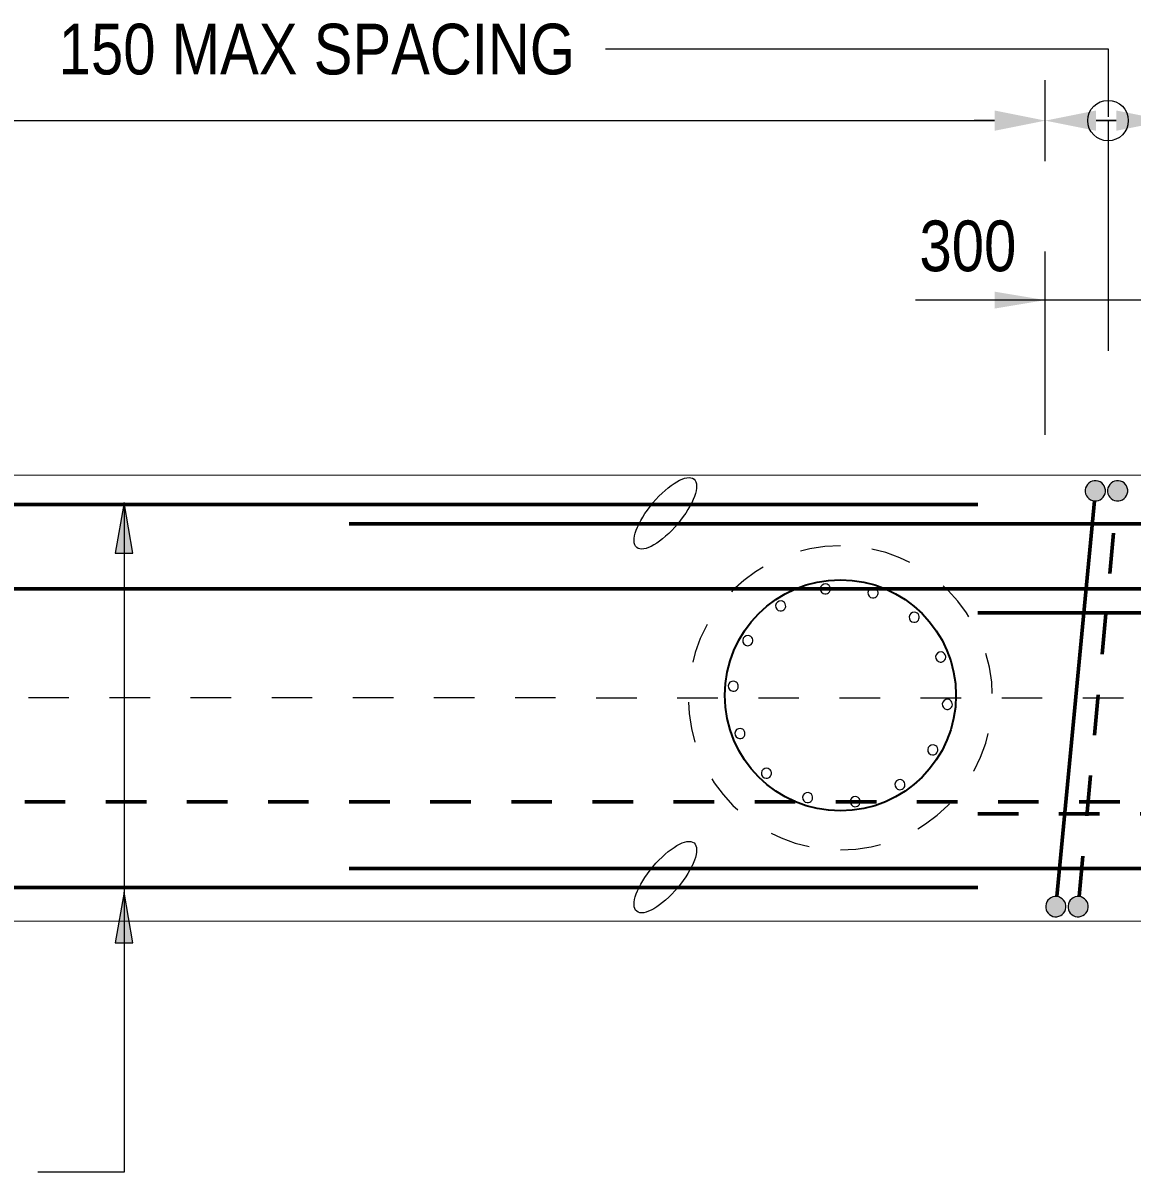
# Model space of a CAD drawing. Header units: metres. Extents: x 1652 to 1749, y -583 to 22.
# Drawn here: x 1684.125 to 1686.859, y -582.437 to -579.603 of the extents above; entities that cross this region are included whole.
import ezdxf

# ---------------------------------------------------------------- set-up
doc = ezdxf.new("R2010")
doc.units = ezdxf.units.M
doc.linetypes.add('JacobsDash', pattern=[0.0045, 0.003, -0.0015])
doc.linetypes.add('JacobsGridLine', pattern=[0.0145, 0.01, -0.001, 0.0025, -0.001])
doc.layers.get('Defpoints').update_dxf_attribs({"color": 41})
for name, color, linetype, lineweight in [('BRIDGE-ABUTMENT-CONC', 7, 'Continuous', 50), ('D-BDGE', 7, 'Continuous', 13), ('D-BDGE-FNDN-LINES-18-HID', 7, 'JacobsDash', 18), ('D-BDGE-LINE', 7, 'Continuous', 9), ('D-ENHA-GEN-LINE', 7, 'Continuous', 9), ('D-ENHA-GEN-LINE-GRIDS', 7, 'Continuous', 9), ('D-ENHA-TEXT', 7, 'Continuous', 9), ('D-ENHA-TEXT-DIMS', 7, 'Continuous', 9)]:
    doc.layers.add(name, color=color, linetype=linetype, lineweight=lineweight)
doc.styles.add('Arial Narrow', font='ARIALN.TTF', dxfattribs={"height": 0.125})
doc.dimstyles.new('Dimension_Standard_O__mm_', dxfattribs={"dimscale": 0.3048, "dimtxt": 0.127929, "dimasz": 0.410105, "dimexe": 0.393701, "dimexo": 0.246063, "dimgap": 0.246063, "dimtad": 1, "dimdec": 0, "dimlfac": 1000, "dimzin": 0, "dimdsep": 46, "dimtxsty": 'Arial Narrow', "dimsah": 1, "dimcen": 0.09, "dimaunit": 1, "dimadec": 4, "dimazin": 0, "dimtfac": 1, "dimtdec": 4, "dimtix": 1, "dimtmove": 2, "dimatfit": 3, "dimfxl": 1, "dimtvp": 1, "dimtfill": 1, "dimtolj": 1, "dimtzin": 0, "dimlwd": 18, "dimlwe": 18, "dimarcsym": 2})

# ---------------------------------------------------------------- blocks, each defined once
blk = doc.blocks.new('01_SFO_FRP_Pile_CastInPlace_CS - CAST-IN-PLACE PILE - 0750-7668704-DRG-1075 - ABUTMENT A REINFORCEMENT PLAN')
at = {"layer": 'D-BDGE-FNDN-LINES-18-HID', "color": 252, "true_color": 0x888888}
for start, end in [(90, 270), (270, 90)]:
    blk.add_arc((0, 0), 0.375, start, end, dxfattribs=at)
blk = doc.blocks.new('CS_DET_Rebar Combined - Multiple Bar-7507169-DRG-1075 - ABUTMENT A REINFORCEMENT PLAN')
at = {"layer": 'D-BDGE-LINE', "linetype": 'JacobsDash', "lineweight": 50}
blk.add_line((11.6523, 0), (0, 0), dxfattribs=at)
blk = doc.blocks.new('CS_DET_Rebar Combined - Multiple Bar-6578124-DRG-1075 - ABUTMENT A REINFORCEMENT PLAN')
at = {"layer": 'D-BDGE-LINE'}
blk.add_hatch(color=256, dxfattribs=at).paths.add_polyline_path([(0, 0.025), (-0.0065, 0.0241), (-0.0125, 0.0217), (-0.0177, 0.0177), (-0.0217, 0.0125), (-0.0241, 0.0065), (-0.025, 0), (-0.0241, -0.0065), (-0.0217, -0.0125), (-0.0177, -0.0177), (-0.0125, -0.0217), (-0.0065, -0.0241), (0, -0.025), (0.0065, -0.0241), (0.0125, -0.0217), (0.0177, -0.0177), (0.0217, -0.0125), (0.0241, -0.0065), (0.025, 0), (0.0241, 0.0065), (0.0217, 0.0125), (0.0177, 0.0177), (0.0125, 0.0217), (0.0065, 0.0241)])
at = {"layer": 'D-BDGE-LINE', "linetype": 'JacobsDash', "lineweight": 50}
blk.add_line((3.0783, 0), (0.025, 0), dxfattribs=at)
at = {"layer": 'D-BDGE-LINE'}
for start, end in [(360, 180), (180, 360)]:
    blk.add_arc((0, 0), 0.025, start, end, dxfattribs=at)
blk = doc.blocks.new('CS_DET_Rebar Combined - Multiple Bar-6578092-DRG-1075 - ABUTMENT A REINFORCEMENT PLAN')
at = {"layer": 'D-BDGE-LINE'}
blk.add_hatch(color=256, dxfattribs=at).paths.add_polyline_path([(0, 0.025), (-0.0065, 0.0241), (-0.0125, 0.0217), (-0.0177, 0.0177), (-0.0217, 0.0125), (-0.0241, 0.0065), (-0.025, 0), (-0.0241, -0.0065), (-0.0217, -0.0125), (-0.0177, -0.0177), (-0.0125, -0.0217), (-0.0065, -0.0241), (0, -0.025), (0.0065, -0.0241), (0.0125, -0.0217), (0.0177, -0.0177), (0.0217, -0.0125), (0.0241, -0.0065), (0.025, 0), (0.0241, 0.0065), (0.0217, 0.0125), (0.0177, 0.0177), (0.0125, 0.0217), (0.0065, 0.0241)])
at = {"layer": 'D-BDGE-LINE', "lineweight": 50}
blk.add_line((0.025, 0), (3.1254, 0), dxfattribs=at)
at = {"layer": 'D-BDGE-LINE'}
for start, end in [(360, 180), (180, 360)]:
    blk.add_arc((0, 0), 0.025, start, end, dxfattribs=at)
blk = doc.blocks.new('CS_DET_Rebar Combined - Multiple Bar-7506779-DRG-1075 - ABUTMENT A REINFORCEMENT PLAN')
at = {"layer": 'D-BDGE-LINE', "lineweight": 50}
blk.add_line((0, 0), (10.0154, 0), dxfattribs=at)
blk = doc.blocks.new('CS_DET_Rebar Combined - Multiple Bar-7506915-DRG-1075 - ABUTMENT A REINFORCEMENT PLAN')
at = {"layer": 'D-BDGE-LINE', "lineweight": 50}
blk.add_line((0, 0), (11.6522, 0), dxfattribs=at)
blk = doc.blocks.new('CS_DET_Reinf_Bar Marking - Scale 10-6090033-DRG-1075 - ABUTMENT A REINFORCEMENT PLAN')
at = {"layer": 'D-BDGE-LINE'}
for start, end in [(0, 180), (180, 0)]:
    blk.add_arc((0, 0), 0.0125, start, end, dxfattribs=at)
blk = doc.blocks.new('T2DExtentArrowReinf_v1 - Extent-6498741-DRG-1075 - ABUTMENT A REINFORCEMENT PLAN')
at = {"layer": 'D-BDGE-LINE'}
for p, q in [((0.125, 0), (28.542, 0)), ((28.667, -0.0763), (28.667, 0))]:
    blk.add_line(p, q, dxfattribs=at)
blk = doc.blocks.new('T2DExtentArrowReinf_v1 - Extent-6944607-DRG-1075 - ABUTMENT A REINFORCEMENT PLAN')
at = {"layer": 'D-BDGE-LINE'}
for p, q in [((0.1454, 0), (0.1454, 0.5676)), ((0, -0.01), (0, 0.0818)), ((0.3, 0.0763), (0.3, 0)), ((0.125, 0), (0.175, 0))]:
    blk.add_line(p, q, dxfattribs=at)
blk = doc.blocks.new('CS_DET_Rebar Combined - Multiple Bar-6405425-DRG-1075 - ABUTMENT A REINFORCEMENT PLAN')
at = {"layer": 'D-BDGE-LINE'}
for points in [[(0.025, 0), (0.0241, 0.0065), (0.0217, 0.0125), (0.0177, 0.0177), (0.0125, 0.0217), (0.0065, 0.0241), (0, 0.025), (-0.0065, 0.0241), (-0.0125, 0.0217), (-0.0177, 0.0177), (-0.0217, 0.0125), (-0.0241, 0.0065), (-0.025, 0), (-0.0241, -0.0065), (-0.0217, -0.0125), (-0.0177, -0.0177), (-0.0125, -0.0217), (-0.0065, -0.0241), (0, -0.025), (0.0065, -0.0241), (0.0125, -0.0217), (0.0177, -0.0177), (0.0217, -0.0125), (0.0241, -0.0065)], [(1.055, 0), (1.0541, 0.0065), (1.0517, 0.0125), (1.0477, 0.0177), (1.0425, 0.0217), (1.0365, 0.0241), (1.03, 0.025), (1.0235, 0.0241), (1.0175, 0.0217), (1.0123, 0.0177), (1.0083, 0.0125), (1.0059, 0.0065), (1.005, 0), (1.0059, -0.0065), (1.0083, -0.0125), (1.0123, -0.0177), (1.0175, -0.0217), (1.0235, -0.0241), (1.03, -0.025), (1.0365, -0.0241), (1.0432, -0.0211), (1.0477, -0.0177), (1.0517, -0.0125), (1.0541, -0.0065)]]:
    blk.add_hatch(color=256, dxfattribs=at).paths.add_polyline_path(points)
at = {"layer": 'D-BDGE-LINE', "linetype": 'JacobsDash', "lineweight": 50}
blk.add_line((1.005, 0), (0.025, 0), dxfattribs=at)
at = {"layer": 'D-BDGE-LINE'}
for centre, start, end in [((0, 0), 0, 180), ((1.03, 0), 0, 180), ((0, 0), 180, 0), ((1.03, 0), 180, 360)]:
    blk.add_arc(centre, 0.025, start, end, dxfattribs=at)
blk = doc.blocks.new('CS_DET_Rebar Combined - Multiple Bar-6405531-DRG-1075 - ABUTMENT A REINFORCEMENT PLAN')
at = {"layer": 'D-BDGE-LINE'}
for points in [[(0.025, 0), (0.0241, 0.0065), (0.0217, 0.0125), (0.0177, 0.0177), (0.0125, 0.0217), (0.0065, 0.0241), (0, 0.025), (-0.0065, 0.0241), (-0.0125, 0.0217), (-0.0177, 0.0177), (-0.0217, 0.0125), (-0.0241, 0.0065), (-0.025, 0), (-0.0241, -0.0065), (-0.0217, -0.0125), (-0.0177, -0.0177), (-0.0125, -0.0217), (-0.0065, -0.0241), (0, -0.025), (0.0065, -0.0241), (0.0125, -0.0217), (0.0177, -0.0177), (0.0217, -0.0125), (0.0241, -0.0065)], [(1.055, 0), (1.0541, 0.0065), (1.0517, 0.0125), (1.0477, 0.0177), (1.0425, 0.0217), (1.0365, 0.0241), (1.03, 0.025), (1.0235, 0.0241), (1.0175, 0.0217), (1.0123, 0.0177), (1.0083, 0.0125), (1.0059, 0.0065), (1.005, 0), (1.0059, -0.0065), (1.0083, -0.0125), (1.0123, -0.0177), (1.0175, -0.0217), (1.0235, -0.0241), (1.03, -0.025), (1.0365, -0.0241), (1.0425, -0.0217), (1.0477, -0.0177), (1.0517, -0.0125), (1.0541, -0.0065)]]:
    blk.add_hatch(color=256, dxfattribs=at).paths.add_polyline_path(points)
at = {"layer": 'D-BDGE-LINE', "lineweight": 50}
blk.add_line((0.025, 0), (1.005, 0), dxfattribs=at)
at = {"layer": 'D-BDGE-LINE'}
for centre, start, end in [((0, 0), 0, 180), ((1.03, 0), 0, 180), ((0, 0), 180, 0), ((1.03, 0), 180, 0)]:
    blk.add_arc(centre, 0.025, start, end, dxfattribs=at)
blk = doc.blocks.new('DIMBLOCK7-DRG-1075 - ABUTMENT A REINFORCEMENT PLAN')
at = {"layer": 'D-ENHA-TEXT-DIMS', "color": 0, "lineweight": 18, "transparency": 16777216}
for p, q in [((1686.6453, -580.6189), (1686.6453, -580.1668)), ((1686.9453, -580.6189), (1686.9453, -580.1668)), ((1686.5203, -580.2868), (1686.3953, -580.2868)), ((1686.9453, -580.2868), (1686.6453, -580.2868)), ((1687.0703, -580.2868), (1687.1953, -580.2868))]:
    blk.add_line(p, q, dxfattribs=at)
at = {"layer": 'D-ENHA-TEXT-DIMS', "color": 0, "transparency": 16777216}
for points in [[(1686.5203, -580.266), (1686.5203, -580.3077), (1686.6453, -580.2868)], [(1687.0703, -580.266), (1687.0703, -580.3077), (1686.9453, -580.2868)]]:
    blk.add_solid(points, dxfattribs=at)
at = {"layer": 'Defpoints', "color": 0, "transparency": 16777216}
for p in [(1686.6453, -580.2868), (1686.6453, -580.6939), (1686.9453, -580.6939)]:
    blk.add_point(p, dxfattribs=at)
at = {"layer": 'D-ENHA-TEXT-DIMS', "color": 0, "lineweight": 18, "transparency": 16777216, "insert": (1686.335, -580.0906), "char_height": 0.125, "width": 0.285099, "attachment_point": 1, "line_spacing_factor": 0.974696, "style": 'Arial Narrow', "bg_fill": 3, "box_fill_scale": 1.1, "bg_fill_color": 256, "bg_fill_true_color": 13158600, "bg_fill_transparency": 0}
blk.add_mtext('\\A1;300', dxfattribs=at)

msp = doc.modelspace()

# ---------------------------------------------------------------- hatches: boundary and pattern name
at = {"layer": 'D-ENHA-GEN-LINE', "lineweight": 5}
for points in [[(1686.5203, -579.8692), (1686.6453, -579.8442), (1686.5203, -579.8192)], [(1686.7703, -579.8692), (1686.7703, -579.8192), (1686.6453, -579.8442)], [(1686.8203, -579.8692), (1686.9453, -579.8442), (1686.8203, -579.8192)]]:
    msp.add_hatch(color=256, dxfattribs=at).paths.add_polyline_path(points)
at = {"layer": 'D-ENHA-TEXT'}
for points in [[(1684.3738, -580.7855), (1684.3517, -580.9105), (1684.3958, -580.9105)], [(1684.3738, -581.7469), (1684.3517, -581.8719), (1684.3958, -581.8719)]]:
    msp.add_hatch(color=256, dxfattribs=at).paths.add_polyline_path(points)

# ---------------------------------------------------------------- linework, layer by layer
at = {"layer": 'BRIDGE-ABUTMENT-CONC', "lineweight": 13}
for p, q in [((1676.3784, -580.7161), (1687.0463, -580.7183)), ((1676.3772, -581.8161), (1686.9415, -581.8183))]:
    msp.add_line(p, q, dxfattribs=at)
at = {"layer": 'D-BDGE', "lineweight": 9}
msp.add_line((1686.6453, -580.2868), (1686.3253, -580.2868), dxfattribs=at)
at = {"layer": 'D-BDGE', "lineweight": 50}
for p, q in [((1689.6347, -580.8383), (1684.9289, -580.8383)), ((1689.5347, -581.6883), (1684.9289, -581.6883))]:
    msp.add_line(p, q, dxfattribs=at)
at = {"layer": 'D-BDGE', "color": 8, "lineweight": 25, "true_color": 0x808080}
msp.add_circle((1686.1401, -581.2614), 0.285, dxfattribs=at)
at = {"layer": 'D-BDGE', "lineweight": 9}
for centre in [(1685.7085, -580.8126), (1685.7085, -581.7097)]:
    msp.add_ellipse(centre, major_axis=(0.0707, 0.0843), ratio=0.363636, dxfattribs=at)
at = {"layer": 'D-ENHA-GEN-LINE'}
for p, q in [((1686.6453, -579.9442), (1686.6453, -579.7442)), ((1686.6453, -579.9442), (1686.6453, -579.7442)), ((1686.5203, -579.8442), (1686.4703, -579.8442)), ((1686.8203, -579.8442), (1686.7703, -579.8442)), ((1686.7703, -579.8442), (1686.8203, -579.8442))]:
    msp.add_line(p, q, dxfattribs=at)
msp.add_circle((1686.7999, -579.8442), 0.05, dxfattribs=at)
at = {"layer": 'D-ENHA-GEN-LINE-GRIDS', "linetype": 'JacobsGridLine', "lineweight": 18}
msp.add_line((1690.2379, -581.269), (1653.0665, -581.2611), dxfattribs=at)
at = {"layer": 'D-ENHA-TEXT'}
for p, q in [((1686.5239, -579.6678), (1685.5609, -579.6678)), ((1686.8009, -579.6678), (1686.5239, -579.6678)), ((1686.8009, -579.8347), (1686.8009, -579.6678)), ((1684.3738, -580.7855), (1684.3517, -580.9105)), ((1684.3958, -580.9105), (1684.3738, -580.7855)), ((1684.3738, -580.7855), (1684.3738, -582.4369)), ((1684.3517, -580.9105), (1684.3958, -580.9105)), ((1684.3738, -581.7469), (1684.3517, -581.8719)), ((1684.3958, -581.8719), (1684.3738, -581.7469)), ((1684.3738, -581.7469), (1684.3738, -582.4369)), ((1684.3517, -581.8719), (1684.3958, -581.8719)), ((1684.1647, -582.4369), (1684.1612, -582.4369)), ((1684.3738, -582.4369), (1684.1647, -582.4369)), ((1684.3738, -582.4369), (1684.1647, -582.4369))]:
    msp.add_line(p, q, dxfattribs=at)

# ---------------------------------------------------------------- block references
at = {"layer": 'D-BDGE-FNDN-LINES-18-HID', "color": 252, "true_color": 0x888888, "rotation": 179.9878831926534}
msp.add_blockref('01_SFO_FRP_Pile_CastInPlace_CS - CAST-IN-PLACE PILE - 0750-7668704-DRG-1075 - ABUTMENT A REINFORCEMENT PLAN', (1686.1402, -581.2676), dxfattribs=at)
at = {"layer": 'D-BDGE-LINE'}
for name, p in [('T2DExtentArrowReinf_v1 - Extent-6498741-DRG-1075 - ABUTMENT A REINFORCEMENT PLAN', (1657.9783, -579.8442)), ('CS_DET_Rebar Combined - Multiple Bar-7506779-DRG-1075 - ABUTMENT A REINFORCEMENT PLAN', (1676.4634, -580.7911)), ('CS_DET_Rebar Combined - Multiple Bar-7506915-DRG-1075 - ABUTMENT A REINFORCEMENT PLAN', (1676.3766, -580.9985)), ('CS_DET_Rebar Combined - Multiple Bar-7507169-DRG-1075 - ABUTMENT A REINFORCEMENT PLAN', (1676.3765, -581.524)), ('CS_DET_Rebar Combined - Multiple Bar-7506779-DRG-1075 - ABUTMENT A REINFORCEMENT PLAN', (1676.4634, -581.7354))]:
    msp.add_blockref(name, p, dxfattribs=at)
for name, p, rotation in [('T2DExtentArrowReinf_v1 - Extent-6944607-DRG-1075 - ABUTMENT A REINFORCEMENT PLAN', (1686.9453, -579.8442), 180), ('CS_DET_Rebar Combined - Multiple Bar-6405531-DRG-1075 - ABUTMENT A REINFORCEMENT PLAN', (1686.7686, -580.7571), 264.5764621013693), ('CS_DET_Rebar Combined - Multiple Bar-6405425-DRG-1075 - ABUTMENT A REINFORCEMENT PLAN', (1686.8236, -580.7571), 264.5764621013864), ('CS_DET_Reinf_Bar Marking - Scale 10-6090033-DRG-1075 - ABUTMENT A REINFORCEMENT PLAN', (1686.103, -580.9989), 85.13219999999681), ('CS_DET_Reinf_Bar Marking - Scale 10-6090033-DRG-1075 - ABUTMENT A REINFORCEMENT PLAN', (1686.2205, -581.0089), 85.13219999999681), ('CS_DET_Reinf_Bar Marking - Scale 10-6090033-DRG-1075 - ABUTMENT A REINFORCEMENT PLAN', (1685.9928, -581.0409), 85.13219999999681), ('CS_DET_Rebar Combined - Multiple Bar-6578092-DRG-1075 - ABUTMENT A REINFORCEMENT PLAN', (1689.6042, -581.0577), 180), ('CS_DET_Reinf_Bar Marking - Scale 10-6090033-DRG-1075 - ABUTMENT A REINFORCEMENT PLAN', (1686.322, -581.0689), 85.13219999999681), ('CS_DET_Reinf_Bar Marking - Scale 10-6090033-DRG-1075 - ABUTMENT A REINFORCEMENT PLAN', (1685.9118, -581.1265), 85.13219999999681), ('CS_DET_Reinf_Bar Marking - Scale 10-6090033-DRG-1075 - ABUTMENT A REINFORCEMENT PLAN', (1686.3874, -581.167), 85.13219999999681), ('CS_DET_Reinf_Bar Marking - Scale 10-6090033-DRG-1075 - ABUTMENT A REINFORCEMENT PLAN', (1685.8759, -581.2388), 85.13219999999681), ('CS_DET_Reinf_Bar Marking - Scale 10-6090033-DRG-1075 - ABUTMENT A REINFORCEMENT PLAN', (1686.4037, -581.2837), 85.13219999999681), ('CS_DET_Reinf_Bar Marking - Scale 10-6090033-DRG-1075 - ABUTMENT A REINFORCEMENT PLAN', (1685.8923, -581.3555), 85.13219999999681), ('CS_DET_Reinf_Bar Marking - Scale 10-6090033-DRG-1075 - ABUTMENT A REINFORCEMENT PLAN', (1686.3679, -581.396), 85.13219999999681), ('CS_DET_Reinf_Bar Marking - Scale 10-6090033-DRG-1075 - ABUTMENT A REINFORCEMENT PLAN', (1685.9577, -581.4536), 85.13219999999681), ('CS_DET_Reinf_Bar Marking - Scale 10-6090033-DRG-1075 - ABUTMENT A REINFORCEMENT PLAN', (1686.2868, -581.4816), 85.13219999999681), ('CS_DET_Reinf_Bar Marking - Scale 10-6090033-DRG-1075 - ABUTMENT A REINFORCEMENT PLAN', (1686.0592, -581.5135), 85.13219999999681), ('CS_DET_Reinf_Bar Marking - Scale 10-6090033-DRG-1075 - ABUTMENT A REINFORCEMENT PLAN', (1686.1766, -581.5235), 85.13219999999681), ('CS_DET_Rebar Combined - Multiple Bar-6578124-DRG-1075 - ABUTMENT A REINFORCEMENT PLAN', (1689.5571, -581.554), 180)]:
    msp.add_blockref(name, p, dxfattribs=dict(at, rotation=rotation))

# ---------------------------------------------------------------- texts
at = {"layer": 'D-ENHA-TEXT', "insert": (1684.2126, -579.6053), "char_height": 0.125, "attachment_point": 1, "style": 'Arial Narrow', "bg_fill": 3, "box_fill_scale": 1, "bg_fill_color": 256, "bg_fill_transparency": 0}
msp.add_mtext('150 MAX SPACING', dxfattribs=at)

# ---------------------------------------------------------------- next in the draw order: dimensions: what is measured, and where the dimension line sits
at = {"layer": 'D-ENHA-TEXT-DIMS', "lineweight": 18}
dim = msp.add_linear_dim(base=(1686.6453, -580.2868), p1=(1686.9453, -580.6939), p2=(1686.6453, -580.6939), angle=0, dimstyle='Dimension_Standard_O__mm_', override={"dimpost": '<>', "dimfxl": 0.3}, dxfattribs=at)
dim.commit()
dim.dimension.update_dxf_attribs({"geometry": 'DIMBLOCK7-DRG-1075 - ABUTMENT A REINFORCEMENT PLAN', "text_midpoint": (1686.4776, -580.174), "dimtype": 160})

doc.saveas('drawing.dxf')
